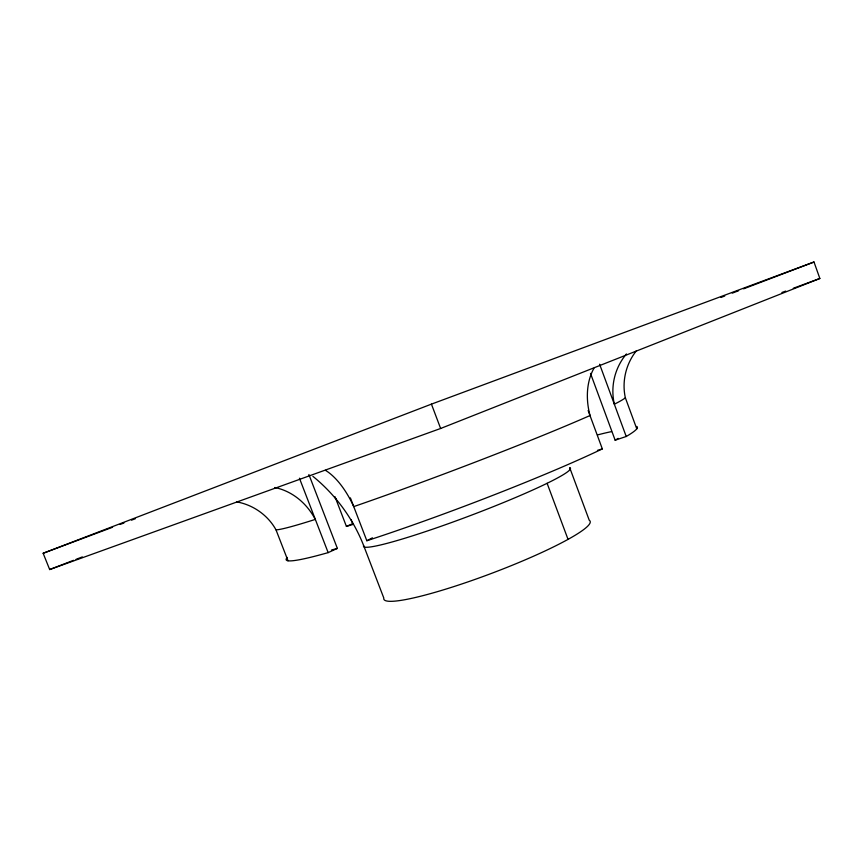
<?xml version="1.0" encoding="UTF-8"?>
<svg xmlns="http://www.w3.org/2000/svg" width="863" height="863" viewBox="0 0 863 863"><rect width="100%" height="100%" fill="white"/><g stroke="black" fill="none" stroke-linecap="round" stroke-linejoin="round"><path stroke-width="1.29" d="M636.398 350.788C625.966 363.776 621.716 381.478 625.351 397.767L636.775 428.857M350.389 497.886L366.829 540.734L372.417 537.832M287.314 557.422A187.703 12.902 -20.7 0 0 328.156 552.622L337.368 548.404L308.889 474.521M440.626 428.48L819.85 278.479L814.003 262.007L431.435 404.132L43.15 553.269L49.676 569.548L440.626 428.48L431.435 404.132M49.676 569.548L73.538 560.314M76.052 559.343L82.33 556.915M720.983 297.455L724.758 296.009M732.299 293.14L738.588 290.745M743.615 288.835L814.003 262.007M43.15 553.269L112.568 527.261M120.14 524.424L123.927 523.01M131.5 520.173L135.286 518.749M781.9 292.492L785.697 291.09M793.291 288.285L819.85 278.479M590.497 373.366L615.146 440.195L626.225 436.495A187.703 12.902 -20.7 0 0 636.646 426.462M335.103 496.991L346.419 526.419L352.956 524.445L351.058 519.504M597.444 450.378L602.331 448.9L588.145 410.518M236.624 501.878C253.053 504.736 267.962 515.222 276.009 529.86L288.015 560.788M312.891 476.322C335.383 494.542 353.075 518.598 363.647 545.556L383.808 598.037A110.259 13.873 -20.7 0 0 492.439 573.032A110.259 13.873 -20.7 0 0 589.246 520.249L569.677 467.606A110.572 8.943 -20.7 0 1 470.691 515.459A110.572 8.943 -20.7 0 1 363.647 545.556M299.429 478.199L328.156 552.622M547.11 483.302L568.037 539.375M599.612 364.229L626.225 436.495M618.167 438.393A175.739 12.06 -20.7 0 1 615.146 440.195M337.368 548.404A175.739 12.06 -20.7 0 1 331.435 550.065M597.466 434.941A175.739 12.06 -20.7 0 1 611.533 431.619M625.351 397.767A188.005 8.101 -20.7 0 1 614.337 404.218A58.846 58.306 34.7 0 1 626.419 353.959M590.001 415.535A188.005 8.101 -20.7 0 1 353.733 506.603A64.326 30.69 70.7 0 0 325.437 470.303M315.34 519.397A188.005 8.101 -20.7 0 1 276.009 529.86M602.331 448.9A187.703 12.902 -20.7 0 1 366.829 540.734M346.419 526.419A187.703 12.902 -20.7 0 1 353.172 523.442M334.898 497.12A47.066 24.542 67.4 0 1 336.031 499.461M274.79 487.498A61.586 54.585 74.8 0 1 315.297 519.429M590.033 415.535A62.06 45.469 66.5 0 1 593.96 368.253"/></g></svg>
